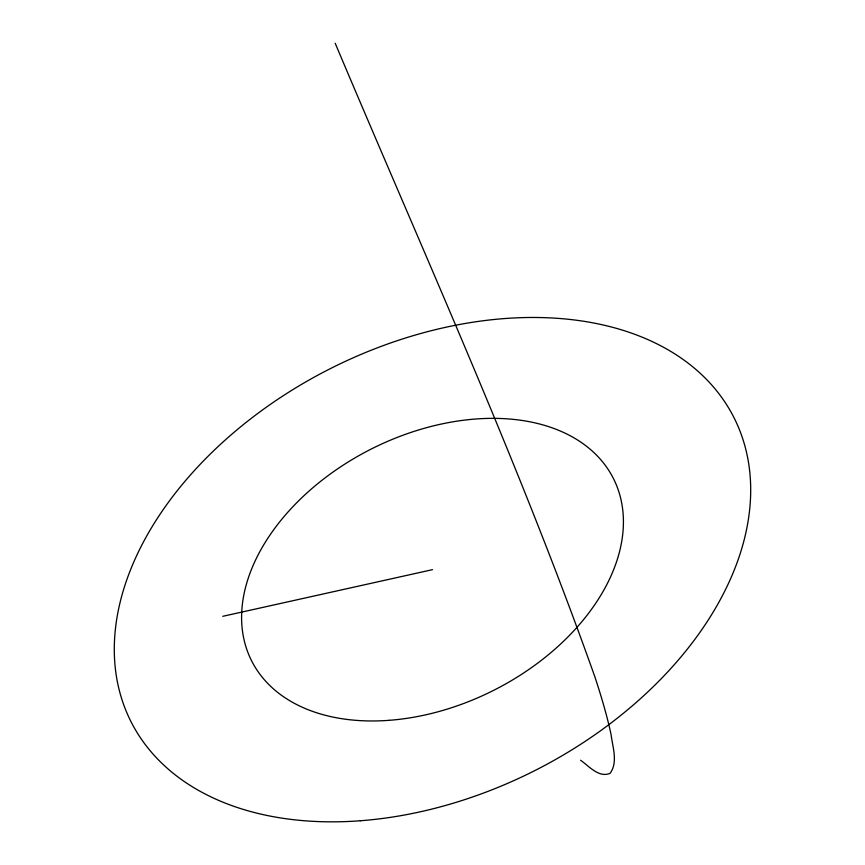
<?xml version="1.0" encoding="UTF-8"?>
<svg xmlns="http://www.w3.org/2000/svg" width="865" height="865" viewBox="0 0 865 865"><rect width="100%" height="100%" fill="white"/><g stroke="black" fill="none" stroke-linecap="round" stroke-linejoin="round"><path stroke-width="1.3" d="M222.781 616.312L432.5 569.657M580.588 760.238C588.849 766.033 599.002 778.24 610.139 773.278C618.194 762.184 612.582 747.025 611.09 734.655C608.052 720.372 604.127 706.316 599.845 692.368A135.275 13.721 68.6 0 0 594.752 676.473C518.308 461.467 423.764 253.391 335.188 43.25M360.348 820.755A337.642 225.484 -26.7 0 0 736.969 423.893A337.642 225.484 -26.7 0 0 200.183 464.321A337.642 225.484 -26.7 0 0 360.348 820.755M389.207 720.318A202.583 135.297 -26.7 0 0 615.177 482.194A202.583 135.297 -26.7 0 0 293.116 506.457A202.583 135.297 -26.7 0 0 389.207 720.318"/></g></svg>
